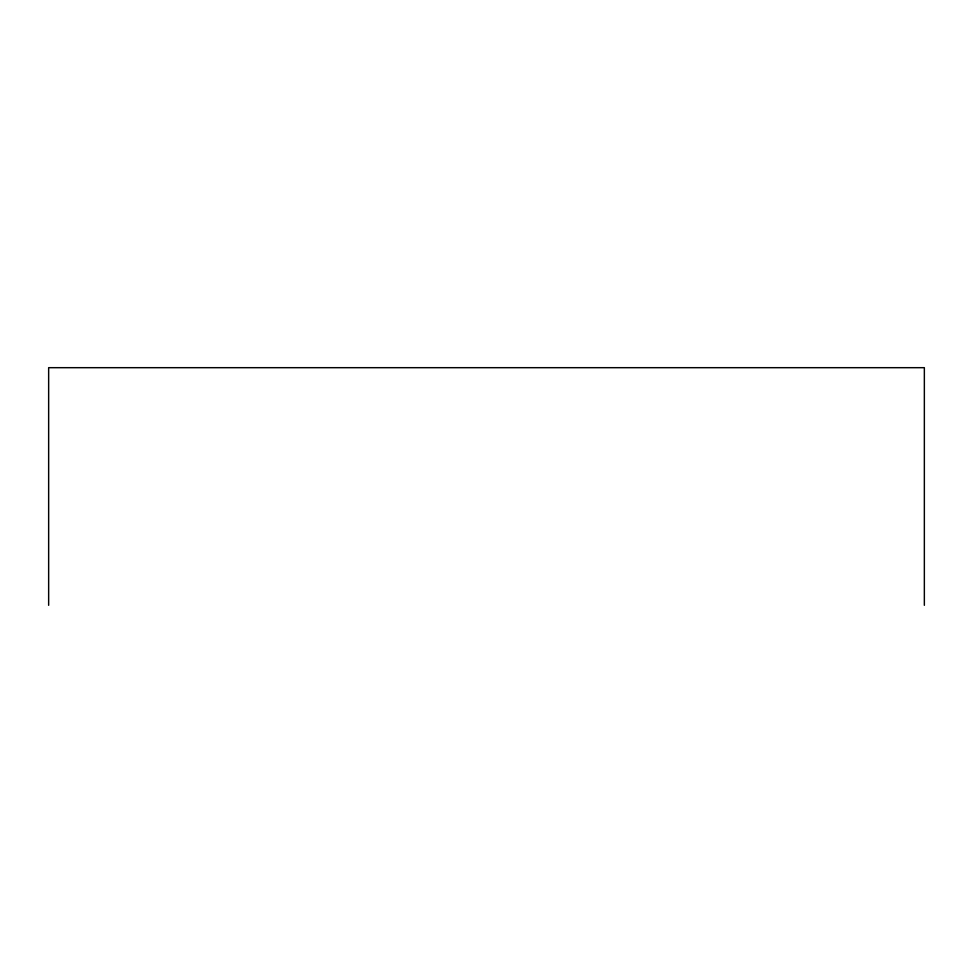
<?xml version="1.0" encoding="UTF-8"?>
<svg xmlns="http://www.w3.org/2000/svg" width="973" height="973" viewBox="0 0 973 973"><rect width="100%" height="100%" fill="white"/><g stroke="black" fill="none" stroke-linecap="round" stroke-linejoin="round"><path stroke-width="1.46" d="M924.35 605.315L924.35 367.685L48.65 367.685L48.65 605.315"/></g></svg>
